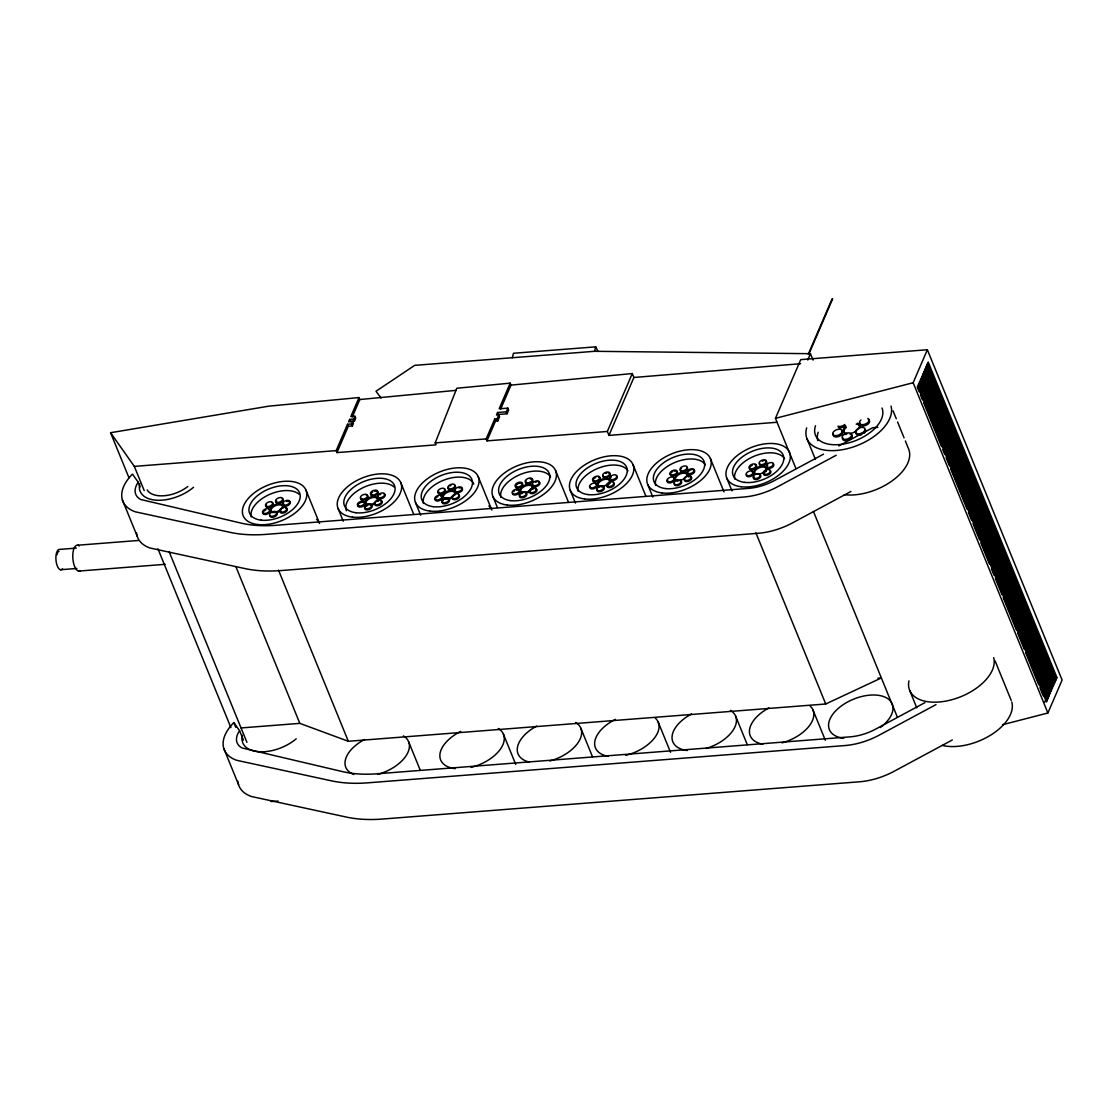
<?xml version="1.0" encoding="UTF-8"?>
<svg xmlns="http://www.w3.org/2000/svg" width="1118" height="1118" viewBox="0 0 1118 1118"><rect width="100%" height="100%" fill="white"/><g stroke="black" fill="none" stroke-linecap="round" stroke-linejoin="round"><path stroke-width="1.5" d="M832.211 298.604L808.258 354.224M512.282 357.732L513.483 353.274L595.726 346.846L597.962 351.387M381.098 398.064L375.997 391.258L414.708 365.348L594.51 351.304L595.726 346.846M128.989 477.847L110.584 432.722L268.851 406.155L359.018 397.561L350.828 416.567L354.909 416.245L353.679 419.096L349.599 419.418L348.564 421.821L352.645 421.514L351.583 423.96L347.516 424.281L336.169 450.624L336.965 452.594L436.006 444.852L435.209 442.896L456.815 388.239L510.185 383.153L510.982 385.123L500.626 409.174M807.797 360.024L810.438 353.693L594.51 351.304M336.965 452.594L348.313 426.238L347.516 424.281M352.31 416.944L359.814 399.531L359.018 397.561M348.313 426.238L352.38 425.916L353.442 423.47L352.645 421.514M349.599 419.418L350.409 421.388L354.476 421.067L355.706 418.202L354.909 416.245M510.982 385.123L632.285 373.552L607.34 431.464L486.973 440.869L486.176 438.913L494.715 419.096L497.035 418.915L498.796 414.834L496.462 415.016L497.552 412.486L506.286 411.801L507.865 408.126L499.131 408.811L510.185 383.153M486.973 440.869L495.512 421.067L494.715 419.096M495.512 421.067L497.831 420.885L499.592 416.79L498.796 414.834M497.552 412.486L498.362 414.457L507.083 413.772L508.662 410.096L507.865 408.126M777.052 422.269L608.947 435.391L633.892 377.479L632.285 373.552M795.848 468.344L775.445 418.342L800.74 359.633L927.353 349.738L1062.1 680.01L1047.901 712.991L1002.553 724.716M808.747 354.392L832.7 298.73M1047.901 712.991L913.154 382.733L927.353 349.738M1044.715 702.048L1045.26 700.762L1047.007 700.637L918.297 385.165L917.752 386.451L1046.462 701.908L1047.007 700.637M1049.131 691.804L1049.676 690.519L1029.985 642.235M1052.443 684.104L1052.988 682.832L1054.735 682.693L926.025 367.221L925.48 368.507L1054.19 683.978L1054.735 682.693M1048.111 698.065L1047.566 699.351L918.856 383.893L919.401 382.608L1048.111 698.065L1046.364 698.205L1034.555 669.235M1049.215 695.508L1048.67 696.793L919.96 381.322L920.505 380.036L1049.215 695.508L1047.468 695.648L1038.943 674.713M1050.319 692.936L1049.774 694.222L921.064 378.764L921.609 377.479L1050.319 692.936L1048.572 693.076M1051.423 690.379L1050.878 691.665L922.168 376.193L922.713 374.921L1051.423 690.379L1049.676 690.519M1052.527 687.822L1051.982 689.093L923.272 373.636L923.817 372.35L1052.527 687.822L1050.78 687.947L1046.839 678.291M1053.631 685.25L1053.086 686.536L924.376 371.078L924.921 369.792L1053.631 685.25L1051.884 685.39L1047.943 675.733M1055.839 680.121L1055.294 681.407L926.584 365.949L927.129 364.664L1055.839 680.121L1054.092 680.261L1046.867 662.555M1056.943 677.564L1056.398 678.85L927.688 363.378L928.233 362.106L1056.943 677.564L1055.196 677.704L1051.255 668.047M823.519 454.16L774.369 480.586A39.242 21.997 -22.2 0 1 749.298 488.314L275.853 525.292A107.999 60.54 -22.2 0 1 241.809 523.28L140.658 499.48A28.062 15.722 -22.2 0 1 138.213 482.235L132.469 474.102A48.018 26.916 -22.2 0 0 135.334 511.82L230.084 532.35A117.697 65.976 -22.2 0 0 266.308 534.348L743.302 497.091A52.7 29.543 -22.2 0 0 777.849 486.623L836.166 455.264M838.877 445.9L872.669 427.733L877.84 427.328M850.938 491.473L792.62 522.833A52.7 29.543 -22.2 0 1 758.074 533.3L281.079 570.557A117.697 65.976 -22.2 0 1 244.856 568.559L150.119 548.03A48.018 26.916 -22.2 0 1 136.536 532.741M924.907 702.649L875.757 729.076A39.242 21.997 -22.2 0 1 850.686 736.804L377.241 773.782A107.999 60.54 -22.2 0 1 343.198 771.769L242.047 747.97A28.062 15.722 -22.2 0 1 239.587 730.725L233.858 722.591A48.018 26.916 -22.2 0 0 236.723 760.31L331.473 780.839A117.697 65.976 -22.2 0 0 367.696 782.838L844.691 745.58A52.7 29.543 -22.2 0 0 879.237 735.127L936.018 704.592M952.326 739.976L894.009 771.336A52.7 29.543 -22.2 0 1 859.462 781.789L382.468 819.047A117.697 65.976 -22.2 0 1 346.245 817.048L251.494 796.519A48.018 26.916 -22.2 0 1 237.91 781.244M241.041 727.944L299.82 723.36L348.327 741.276L825.727 703.991L881.361 677.941L877.882 678.207M775.445 418.342L913.154 382.733M359.814 399.531L455.892 390.378M633.892 377.479L800.614 363.699M110.584 432.722L134.328 466.388L336.169 450.624M435.209 442.896L486.176 438.913M77.841 545.207L138.478 540.469M76.276 548.099L59.883 549.385A10.244 4.206 85.5 0 0 56.11 561.292A10.244 4.206 85.5 0 0 62.524 568.838M60.428 569.733L76.835 568.461M78.553 571.088L165.171 564.324M271.073 801.564L278.033 801.019M927.143 363.853L948.162 415.351M949.475 418.565L952.76 426.615M954.073 429.843L970.494 470.077M971.808 473.291L975.092 481.341M976.405 484.555L992.812 524.803M994.782 529.625L997.41 536.067M998.723 539.281L1005.292 555.38M1006.605 558.595L1015.144 579.515M1017.114 584.351L1019.742 590.793M1021.055 594.007L1027.624 610.107M1028.937 613.321L1042.074 645.505M1043.373 648.733L1046.658 656.783M1047.971 659.997L1049.942 664.819M926.039 366.411L939.176 398.595M940.49 401.823L943.774 409.873M945.087 413.087L962.822 456.535M964.135 459.764L966.106 464.585M967.419 467.813L973.988 483.898M975.301 487.127L988.424 519.311M989.737 522.525L996.306 538.624M997.619 541.853L1010.756 574.037M1012.07 577.251L1015.354 585.301M1016.667 588.515L1033.088 628.763M1034.402 631.977L1037.686 640.027M1038.999 643.241L1045.554 659.341M924.935 368.968L926.906 373.803M928.22 377.018L931.504 385.067M932.817 388.281L934.788 393.117M936.101 396.331L953.836 439.793M955.149 443.007L957.12 447.843M958.433 451.057L979.438 502.555M980.752 505.783L984.036 513.833M985.349 517.047L1001.77 557.281M1003.084 560.509L1006.368 568.545M1007.681 571.773L1014.25 587.872M1015.563 591.087L1024.102 612.007M1026.072 616.843L1028.7 623.271M1030.013 626.499L1036.582 642.584M1037.895 645.813L1046.42 666.733M1048.391 671.555L1051.018 677.997M923.831 371.539L930.4 387.625M931.713 390.853L944.85 423.037M946.163 426.265L952.732 442.351M954.045 445.579L975.064 497.077M976.377 500.291L994.098 543.753M995.411 546.968L997.382 551.803M998.695 555.017L1019.714 606.529M1021.027 609.743L1024.312 617.793M1025.625 621.007L1042.032 661.241M1043.346 664.469L1046.63 672.519M922.727 374.097L935.864 406.295M937.177 409.509L940.462 417.559M941.775 420.773L943.746 425.609M945.059 428.823L958.196 461.007M959.51 464.236L962.794 472.285M964.107 475.499L966.078 480.321M967.391 483.549L985.112 526.997M986.425 530.225L988.396 535.047M989.71 538.275L992.994 546.311M994.307 549.539L1010.728 589.773M1012.042 592.987L1015.326 601.037M1016.639 604.265L1034.374 647.713M1035.687 650.942L1037.658 655.763M1038.971 658.977L1045.526 675.076M921.623 376.668L926.878 389.539M928.192 392.753L931.476 400.803M932.789 404.017L949.21 444.265M951.18 449.087L953.808 455.529M955.121 458.743L961.69 474.843M963.003 478.057L976.14 510.255M977.439 513.469L984.008 529.569M985.321 532.783L998.458 564.981M999.771 568.196L1003.056 576.245M1004.369 579.459L1006.34 584.295M1007.653 587.509L1025.388 630.971M1026.701 634.186L1028.672 639.007M920.519 379.226L922.49 384.047M923.803 387.275L930.372 403.374M931.685 406.589L944.822 438.773M946.135 442.001L952.704 458.087M954.017 461.315L967.154 493.499M968.467 496.713L971.752 504.763M973.065 507.991L975.036 512.813M976.349 516.027L989.472 548.225M990.786 551.44L994.07 559.489M995.383 562.703L1001.952 578.803M1003.265 582.017L1016.402 614.215M1017.715 617.429L1024.284 633.529M1025.597 636.743L1043.318 680.205M1044.631 683.419L1046.602 688.255M919.415 381.783L935.836 422.031M937.15 425.245L940.434 433.295M941.747 436.509L958.168 476.743M959.482 479.971L962.766 488.021M964.079 491.235L970.648 507.334M971.961 510.549L980.486 531.469M982.456 536.305L985.084 542.733M986.397 545.961L992.966 562.047M994.279 565.275L1007.416 597.459M1008.729 600.687L1012.014 608.723M1013.327 611.951L1015.298 616.773M1016.611 620.001L1029.748 652.185M1031.062 655.4L1034.346 663.449M1035.659 666.677L1037.63 671.499M918.311 384.354L928.164 408.489M929.477 411.717L931.448 416.539M932.761 419.767L939.33 435.852M940.643 439.081L953.78 471.265M955.093 474.479L961.662 490.578M962.975 493.793L976.098 525.991M977.411 529.205L980.696 537.255M982.009 540.469L998.43 580.717M999.744 583.931L1003.028 591.981M1004.341 595.195L1020.762 635.429M1022.732 640.265L1025.36 646.707M1026.673 649.921L1033.242 666.021M917.207 386.912L919.178 391.747M920.491 394.961L922.462 399.797M923.775 403.011L941.51 446.473M942.823 449.688L944.794 454.509M946.107 457.737L949.392 465.787M950.705 469.001L967.126 509.235M968.44 512.463L971.724 520.499M973.037 523.727L979.592 539.812M980.905 543.041L989.444 563.961M991.414 568.783L994.042 575.225M995.355 578.453L1001.924 594.538M1003.237 597.767L1016.374 629.951M1017.687 633.165L1024.256 649.265M1025.569 652.479L1038.706 684.677M1040.006 687.891L1043.29 695.941M893.058 410.865L896.301 418.789M897.586 421.961L904.057 437.809M905.342 440.981L908.585 448.905A45.111 25.295 -22.2 0 1 891.857 481.047A45.111 25.295 -22.2 0 1 844.272 494.701M995.048 660.822L1011.217 700.441M810.438 353.693L813.065 360.094M807.028 438.857L815.441 459.456M909.661 690.393L916.774 707.834M813.499 511.611L897.153 716.638M755.894 532.825L825.727 703.991M726.77 478.127L731.969 490.844M710.377 458.506L723.989 491.864M813.01 710.042L825.322 740.228M647.643 484.318L652.828 497.021M632.984 464.543L645.952 496.322M735.616 716.093L747.285 744.686M607.34 431.464L608.947 435.391M570.25 490.355L575.435 503.072M555.59 470.594L568.559 502.373M658.222 722.13L670.534 752.316M506.286 411.801L507.083 413.772M497.035 418.915L497.831 420.885M492.856 496.406L497.398 507.53M478.197 476.631L491.808 510.004M580.829 728.181L592.498 756.774M415.463 502.443L420.647 515.16M400.803 482.683L413.772 514.462M503.435 734.219L515.747 764.405M353.679 419.096L354.476 421.067M351.583 423.96L352.38 425.916M338.069 508.494L343.254 521.198M305.955 490.089L319.566 523.462M408.587 741.625L420.256 770.232M278.494 570.096L348.327 741.276M235.912 566.728L299.82 723.36M134.328 466.388L144.208 490.592M169.223 551.929L246.924 742.352M138.213 482.235L140.141 486.959M239.587 730.725L243.444 740.172M233.858 722.591L235.772 727.315M157.917 548.742L230.895 727.608M122.379 499.886L137.151 536.095M223.754 748.375L238.539 784.584M993.65 657.622A45.111 25.295 -22.2 0 1 951.991 699.686A45.111 25.295 -22.2 0 1 908.934 680.904M1011.762 702.006A45.111 25.295 -22.2 0 1 990.953 734.945A45.111 25.295 -22.2 0 1 942.348 745.426M296.228 738.788A33.917 19.02 -22.2 0 1 259.013 751.743A33.917 19.02 -22.2 0 1 242.382 735.267M810.033 705.947A33.917 19.02 -22.2 0 1 782.013 742.869M762.909 744.211A33.917 19.02 -22.2 0 1 749.605 729.313A33.917 19.02 -22.2 0 1 768.946 707.918M655.246 718.035A33.917 19.02 -22.2 0 1 625.828 755.321M608.122 756.313A33.917 19.02 -22.2 0 1 594.902 740.941A33.917 19.02 -22.2 0 1 615.473 719.335M843.783 738.299A33.917 19.02 -22.2 0 1 835.663 710.894A33.917 19.02 -22.2 0 1 883.877 696.668A33.917 19.02 -22.2 0 1 880.257 727.538M730.417 710.363A33.917 19.02 -22.2 0 1 733.31 729.9A33.917 19.02 -22.2 0 1 706.031 748.501M687.263 750.527A33.917 19.02 -22.2 0 1 672.114 736.035A33.917 19.02 -22.2 0 1 691.553 713.969M575.63 722.452A33.917 19.02 -22.2 0 1 578.216 742.478A33.917 19.02 -22.2 0 1 549.832 760.995M529.052 762.001A33.917 19.02 -22.2 0 1 536.766 726.057M498.237 728.489A33.917 19.02 -22.2 0 1 500.501 748.99A33.917 19.02 -22.2 0 1 471.041 767.409M455.082 768.653A33.917 19.02 -22.2 0 1 440.003 753.714A33.917 19.02 -22.2 0 1 460.686 731.424M403.388 735.896A33.917 19.02 -22.2 0 1 405.974 755.922A33.917 19.02 -22.2 0 1 377.591 774.453M353.721 774.481A33.917 19.02 -22.2 0 1 364.524 739.501M891.018 406.086A45.111 25.295 -22.2 0 1 848.241 448.444A45.111 25.295 -22.2 0 1 806.665 427.887M881.976 408.014A35.93 20.138 -22.2 0 1 848.786 442.882A35.93 20.138 -22.2 0 1 815.511 425.734M817.761 440.646A35.93 20.138 -22.2 0 1 818.18 432.261M851.762 434.944A5.101 2.865 -22.2 0 1 844.356 439.388A5.101 2.865 -22.2 0 1 844.621 434.091A5.101 2.865 -22.2 0 1 851.762 434.944A5.101 2.865 -22.2 0 1 847.919 440.324A5.101 2.865 -22.2 0 1 842.804 437.809M850.001 434.203A5.101 2.865 -22.2 0 1 850.98 434.441M865.136 429.438A5.101 2.865 -22.2 0 1 857.73 433.882A5.101 2.865 -22.2 0 1 857.995 428.585A5.101 2.865 -22.2 0 1 865.136 429.438A5.101 2.865 -22.2 0 1 864.144 433.253M861.936 434.581A5.101 2.865 -22.2 0 1 856.178 432.303M868.337 419.711A5.101 2.865 -22.2 0 1 865.905 425.357A5.101 2.865 -22.2 0 1 860.161 423.079M845.334 425.804A5.101 2.865 -22.2 0 1 838.472 427.495M841.575 430.723A5.101 2.865 -22.2 0 1 839.143 436.369A5.101 2.865 -22.2 0 1 833.385 434.091M857.31 423.205A8.511 4.765 -22.2 0 1 858.289 429.032M856.947 430.402A8.511 4.765 -22.2 0 1 851.161 433.309M847.151 433.616A8.511 4.765 -22.2 0 1 845.879 426.028M867.806 418.398A5.101 2.865 -22.2 0 1 867.582 422.716A5.101 2.865 -22.2 0 1 860.734 424.407A5.101 2.865 -22.2 0 1 860.944 420.089M844.803 424.505A5.101 2.865 -22.2 0 1 837.941 426.182M846.06 434.525A8.511 4.765 -22.2 0 1 844.817 433.784M844.076 432.764A8.511 4.765 -22.2 0 1 846.41 427.328M856.206 424.113A8.511 4.765 -22.2 0 1 860.035 427.537M193.596 487.238A33.917 19.02 -22.2 0 1 156.38 500.207A33.917 19.02 -22.2 0 1 139.75 483.717M187.852 486.484A27.014 15.149 -22.2 0 1 147.171 489.964M655.609 485.338A27.014 15.149 -22.2 0 1 675.16 462.349A27.014 15.149 -22.2 0 1 705.388 464.864M679.94 480.824A3.843 2.152 -22.2 0 1 681.281 483.409A3.843 2.152 -22.2 0 1 676.669 485.715A3.843 2.152 -22.2 0 1 674.531 483.535M677.187 481.271A3.843 2.152 -22.2 0 1 678.137 480.964M688.199 476.827A3.843 2.152 -22.2 0 1 691.707 478.42A3.843 2.152 -22.2 0 1 687.332 481.537A3.843 2.152 -22.2 0 1 684.593 479.384M692.992 469.742A3.843 2.152 -22.2 0 1 694.166 472.551A3.843 2.152 -22.2 0 1 689.149 474.605A3.843 2.152 -22.2 0 1 687.975 471.81M688.576 471.181A3.843 2.152 -22.2 0 1 689.345 470.636M690.239 470.189A3.843 2.152 -22.2 0 1 691.19 469.881M687.249 467.492A3.843 2.152 -22.2 0 1 681.673 470.832A3.843 2.152 -22.2 0 1 681.882 466.849A3.843 2.152 -22.2 0 1 687.249 467.492A3.843 2.152 -22.2 0 1 684.831 471.363A3.843 2.152 -22.2 0 1 680.359 470.273M680.904 469.001A3.843 2.152 -22.2 0 1 681.505 468.386M677.159 471.586A3.843 2.152 -22.2 0 1 674.769 475.499A3.843 2.152 -22.2 0 1 670.297 474.409M670.451 473.78A3.843 2.152 -22.2 0 1 672.211 471.978M674.056 471.223A3.843 2.152 -22.2 0 1 676.6 471.251M673.609 478.197A3.843 2.152 -22.2 0 1 673.665 481.243A3.843 2.152 -22.2 0 1 668.76 482.85A3.843 2.152 -22.2 0 1 667.851 480.083M677.801 480.377A6.401 3.592 -22.2 0 1 677.256 474.339A6.401 3.592 -22.2 0 1 686.787 473.599A6.401 3.592 -22.2 0 1 680.82 480.139M676.055 480.502A6.401 3.592 -22.2 0 1 680.024 473.99A6.401 3.592 -22.2 0 1 687.486 475.807M500.836 497.426A27.014 15.149 -22.2 0 1 520.373 474.437A27.014 15.149 -22.2 0 1 550.601 476.953M525.893 493.094A3.843 2.152 -22.2 0 1 525.949 496.126A3.843 2.152 -22.2 0 1 521.044 497.748A3.843 2.152 -22.2 0 1 520.136 494.981M521.519 493.807A3.843 2.152 -22.2 0 1 522.399 493.359M535.215 488.762A3.843 2.152 -22.2 0 1 536.402 491.571A3.843 2.152 -22.2 0 1 531.371 493.639A3.843 2.152 -22.2 0 1 530.198 490.83M530.798 490.215A3.843 2.152 -22.2 0 1 531.581 489.67M532.461 489.223A3.843 2.152 -22.2 0 1 533.412 488.915M538.205 481.83A3.843 2.152 -22.2 0 1 539.547 484.415A3.843 2.152 -22.2 0 1 534.935 486.721A3.843 2.152 -22.2 0 1 532.797 484.541M535.452 482.277A3.843 2.152 -22.2 0 1 536.402 481.97M531.875 479.203A3.843 2.152 -22.2 0 1 531.93 482.249A3.843 2.152 -22.2 0 1 527.025 483.856A3.843 2.152 -22.2 0 1 526.117 481.089M530.267 479.007A3.843 2.152 -22.2 0 1 531.134 479.021M520.205 483.158A3.843 2.152 -22.2 0 1 522.539 485.547A3.843 2.152 -22.2 0 1 517.508 488.063A3.843 2.152 -22.2 0 1 516.055 485.226M516.656 484.611A3.843 2.152 -22.2 0 1 517.424 484.066M518.319 483.619A3.843 2.152 -22.2 0 1 519.269 483.311M519.409 490.662A3.843 2.152 -22.2 0 1 513.833 494.002A3.843 2.152 -22.2 0 1 514.042 490.019A3.843 2.152 -22.2 0 1 519.409 490.662A3.843 2.152 -22.2 0 1 516.53 494.701A3.843 2.152 -22.2 0 1 512.673 492.814M513.665 491.557A3.843 2.152 -22.2 0 1 514.434 490.998M516.278 490.243A3.843 2.152 -22.2 0 1 518.822 490.285M521.268 492.591A6.401 3.592 -22.2 0 1 526.019 485.785A6.401 3.592 -22.2 0 1 532.447 488.929M529.499 491.948A6.401 3.592 -22.2 0 1 528.017 492.689M734.75 479.161A27.014 15.149 -22.2 0 1 754.301 456.172A27.014 15.149 -22.2 0 1 784.529 458.687M759.821 474.815A3.843 2.152 -22.2 0 1 759.877 477.861A3.843 2.152 -22.2 0 1 754.971 479.468A3.843 2.152 -22.2 0 1 754.063 476.701M769.883 470.678A3.843 2.152 -22.2 0 1 769.939 473.725A3.843 2.152 -22.2 0 1 765.033 475.332A3.843 2.152 -22.2 0 1 764.125 472.565M765.495 471.391A3.843 2.152 -22.2 0 1 766.389 470.944M772.873 463.732A3.843 2.152 -22.2 0 1 771.504 467.771A3.843 2.152 -22.2 0 1 766.571 466.891M767.116 465.619A3.843 2.152 -22.2 0 1 767.717 465.004M765.061 460.756A3.843 2.152 -22.2 0 1 766.389 463.355A3.843 2.152 -22.2 0 1 761.777 465.661A3.843 2.152 -22.2 0 1 759.639 463.467M762.308 461.203A3.843 2.152 -22.2 0 1 763.259 460.896M754.999 464.892A3.843 2.152 -22.2 0 1 756.327 467.492A3.843 2.152 -22.2 0 1 751.715 469.798A3.843 2.152 -22.2 0 1 749.591 467.603M749.982 466.961A3.843 2.152 -22.2 0 1 750.583 466.346M751.352 465.787A3.843 2.152 -22.2 0 1 752.246 465.354M752.009 471.838A3.843 2.152 -22.2 0 1 753.336 474.437A3.843 2.152 -22.2 0 1 748.725 476.743A3.843 2.152 -22.2 0 1 746.6 474.549M764.307 471.782A6.401 3.592 -22.2 0 1 754.37 472.844A6.401 3.592 -22.2 0 1 760.869 466.192A6.401 3.592 -22.2 0 1 765.313 470.748M766.361 470.664A6.401 3.592 -22.2 0 1 765.718 471.74M764.712 472.76A6.401 3.592 -22.2 0 1 763.426 473.683M755.195 474.325A6.401 3.592 -22.2 0 1 758.395 468.149A6.401 3.592 -22.2 0 1 766.473 468.68M578.23 491.389A27.014 15.149 -22.2 0 1 597.767 468.4A27.014 15.149 -22.2 0 1 627.995 470.902M603.287 487.043A3.843 2.152 -22.2 0 1 603.343 490.089A3.843 2.152 -22.2 0 1 598.437 491.696A3.843 2.152 -22.2 0 1 597.529 488.929M601.68 486.847A3.843 2.152 -22.2 0 1 602.546 486.861M613.349 482.906A3.843 2.152 -22.2 0 1 613.405 485.953A3.843 2.152 -22.2 0 1 608.499 487.56A3.843 2.152 -22.2 0 1 607.591 484.793M608.961 483.619A3.843 2.152 -22.2 0 1 609.855 483.172M616.339 475.961A3.843 2.152 -22.2 0 1 616.172 479.203A3.843 2.152 -22.2 0 1 611.015 480.474A3.843 2.152 -22.2 0 1 611.183 477.232M608.527 472.984A3.843 2.152 -22.2 0 1 609.855 475.569A3.843 2.152 -22.2 0 1 605.257 477.875A3.843 2.152 -22.2 0 1 603.119 475.695M605.774 473.431A3.843 2.152 -22.2 0 1 606.725 473.124M598.465 477.12A3.843 2.152 -22.2 0 1 599.807 479.72A3.843 2.152 -22.2 0 1 595.195 482.026A3.843 2.152 -22.2 0 1 593.057 479.832M593.448 479.189A3.843 2.152 -22.2 0 1 594.049 478.574M594.818 478.015A3.843 2.152 -22.2 0 1 595.712 477.568M595.475 484.066A3.843 2.152 -22.2 0 1 596.816 486.651A3.843 2.152 -22.2 0 1 592.205 488.957A3.843 2.152 -22.2 0 1 590.066 486.777M609.841 482.892A6.401 3.592 -22.2 0 1 609.184 483.954M608.178 484.988A6.401 3.592 -22.2 0 1 606.892 485.911M599.583 487.099A6.401 3.592 -22.2 0 1 601.149 480.768A6.401 3.592 -22.2 0 1 609.939 480.908M488.846 505.909A33.917 19.02 -22.2 0 1 491.054 508.522M423.442 503.477A27.014 15.149 -22.2 0 1 444.07 480.041A27.014 15.149 -22.2 0 1 473.808 484.164M449.087 499.508A3.843 2.152 -22.2 0 1 443.525 502.848A3.843 2.152 -22.2 0 1 443.72 498.866A3.843 2.152 -22.2 0 1 449.087 499.508A3.843 2.152 -22.2 0 1 446.669 503.379A3.843 2.152 -22.2 0 1 442.197 502.289M442.351 501.661A3.843 2.152 -22.2 0 1 443.343 500.403M445.956 499.089A3.843 2.152 -22.2 0 1 446.893 498.935M447.759 498.949A3.843 2.152 -22.2 0 1 448.5 499.131M459.121 495.33A3.843 2.152 -22.2 0 1 456.731 499.229A3.843 2.152 -22.2 0 1 452.259 498.153M452.804 496.881A3.843 2.152 -22.2 0 1 453.405 496.266M459.009 488.007A3.843 2.152 -22.2 0 1 462.517 489.614A3.843 2.152 -22.2 0 1 458.142 492.731A3.843 2.152 -22.2 0 1 455.403 490.578M454.481 485.254A3.843 2.152 -22.2 0 1 454.537 488.3A3.843 2.152 -22.2 0 1 449.632 489.908A3.843 2.152 -22.2 0 1 448.723 487.141M450.093 485.967A3.843 2.152 -22.2 0 1 450.987 485.519M444.419 489.391A3.843 2.152 -22.2 0 1 444.475 492.437A3.843 2.152 -22.2 0 1 439.57 494.044A3.843 2.152 -22.2 0 1 438.661 491.277M440.688 496.154A3.843 2.152 -22.2 0 1 442.029 498.74A3.843 2.152 -22.2 0 1 437.417 501.046A3.843 2.152 -22.2 0 1 435.279 498.866M435.671 498.223A3.843 2.152 -22.2 0 1 436.272 497.594M437.054 497.049A3.843 2.152 -22.2 0 1 437.935 496.602M444.796 499.187A6.401 3.592 -22.2 0 1 447.843 492.116A6.401 3.592 -22.2 0 1 455.054 494.981M450.624 498.74A6.401 3.592 -22.2 0 1 449.045 499.257M346.454 510.772A27.014 15.149 -22.2 0 1 362.372 487.993A27.014 15.149 -22.2 0 1 394.053 486.945M370.379 505.001A3.843 2.152 -22.2 0 1 371.707 507.586A3.843 2.152 -22.2 0 1 367.095 509.892A3.843 2.152 -22.2 0 1 364.957 507.712M365.348 507.069A3.843 2.152 -22.2 0 1 365.949 506.44M366.732 505.895A3.843 2.152 -22.2 0 1 367.612 505.448M380.441 500.85A3.843 2.152 -22.2 0 1 381.769 503.449A3.843 2.152 -22.2 0 1 377.157 505.755A3.843 2.152 -22.2 0 1 375.019 503.561M377.674 501.311A3.843 2.152 -22.2 0 1 378.625 501.004M384.159 494.1A3.843 2.152 -22.2 0 1 384.215 497.147A3.843 2.152 -22.2 0 1 379.309 498.754A3.843 2.152 -22.2 0 1 378.401 495.987M379.785 494.813A3.843 2.152 -22.2 0 1 380.665 494.366M376.347 491.109A3.843 2.152 -22.2 0 1 377.143 494.338A3.843 2.152 -22.2 0 1 371.567 495.707A3.843 2.152 -22.2 0 1 372.713 492.018M374.544 491.249A3.843 2.152 -22.2 0 1 375.48 491.095M366.285 495.26A3.843 2.152 -22.2 0 1 367.626 497.845A3.843 2.152 -22.2 0 1 363.015 500.151A3.843 2.152 -22.2 0 1 360.876 497.957M362.428 502.178A3.843 2.152 -22.2 0 1 364.761 504.567A3.843 2.152 -22.2 0 1 359.73 507.097A3.843 2.152 -22.2 0 1 358.277 504.26M358.878 503.645A3.843 2.152 -22.2 0 1 359.661 503.086M360.541 502.653A3.843 2.152 -22.2 0 1 361.491 502.331M374.712 504.036A6.401 3.592 -22.2 0 1 373.23 504.777M366.48 504.679A6.401 3.592 -22.2 0 1 370.449 498.167A6.401 3.592 -22.2 0 1 377.912 499.984M316.604 519.353A33.917 19.02 -22.2 0 1 318.812 521.98M251.201 516.921A27.014 15.149 -22.2 0 1 268.586 494.883A27.014 15.149 -22.2 0 1 299.205 494.352M276.845 512.966A3.843 2.152 -22.2 0 1 271.283 516.292A3.843 2.152 -22.2 0 1 271.478 512.323A3.843 2.152 -22.2 0 1 276.845 512.966A3.843 2.152 -22.2 0 1 274.427 516.823A3.843 2.152 -22.2 0 1 269.955 515.733M273.714 512.547A3.843 2.152 -22.2 0 1 276.258 512.589M285.579 508.271A3.843 2.152 -22.2 0 1 285.383 512.24A3.843 2.152 -22.2 0 1 280.017 511.597M280.562 510.325A3.843 2.152 -22.2 0 1 281.163 509.71M286.767 501.465A3.843 2.152 -22.2 0 1 290.219 503.282A3.843 2.152 -22.2 0 1 285.3 506.23A3.843 2.152 -22.2 0 1 283.553 503.393M282.239 498.698A3.843 2.152 -22.2 0 1 282.295 501.744A3.843 2.152 -22.2 0 1 277.39 503.352A3.843 2.152 -22.2 0 1 276.481 500.584M272.177 502.834A3.843 2.152 -22.2 0 1 272.233 505.881A3.843 2.152 -22.2 0 1 267.328 507.488A3.843 2.152 -22.2 0 1 266.419 504.721M269.186 509.78A3.843 2.152 -22.2 0 1 269.019 513.022A3.843 2.152 -22.2 0 1 263.876 514.294A3.843 2.152 -22.2 0 1 264.03 511.052M264.812 510.507A3.843 2.152 -22.2 0 1 265.693 510.06M272.554 512.645A6.401 3.592 -22.2 0 1 275.601 505.574A6.401 3.592 -22.2 0 1 282.812 508.424M278.382 512.184A6.401 3.592 -22.2 0 1 276.803 512.715M79.937 570.963A13.025 5.352 85.5 0 1 72.782 556.96A13.025 5.352 85.5 0 1 79.252 545.947M57.032 554.738A8.357 3.438 85.5 0 1 57.535 553.144M58.22 551.985A8.357 3.438 85.5 0 1 59.044 551.342M834.95 435.657A5.101 2.865 -22.2 0 0 842.357 431.227A5.101 2.865 -22.2 0 0 835.216 430.374A5.101 2.865 -22.2 0 0 834.95 435.657M662.024 492.94A33.917 19.02 -22.2 0 0 711.216 463.481A33.917 19.02 -22.2 0 0 663.785 457.807A33.917 19.02 -22.2 0 0 662.024 492.94M665.476 488.552A27.014 15.149 -22.2 0 0 704.647 465.088A27.014 15.149 -22.2 0 0 666.887 460.574A27.014 15.149 -22.2 0 0 665.476 488.552M675.691 484.709A3.843 2.152 -22.2 0 0 681.267 481.383A3.843 2.152 -22.2 0 0 675.901 480.74A3.843 2.152 -22.2 0 0 675.691 484.709M685.753 480.572A3.843 2.152 -22.2 0 0 691.329 477.232A3.843 2.152 -22.2 0 0 685.963 476.589A3.843 2.152 -22.2 0 0 685.753 480.572M688.744 473.627A3.843 2.152 -22.2 0 0 694.32 470.301A3.843 2.152 -22.2 0 0 688.954 469.658A3.843 2.152 -22.2 0 0 688.744 473.627M671.611 474.968A3.843 2.152 -22.2 0 0 677.187 471.628A3.843 2.152 -22.2 0 0 671.82 470.985A3.843 2.152 -22.2 0 0 671.611 474.968M668.62 481.914A3.843 2.152 -22.2 0 0 674.196 478.574A3.843 2.152 -22.2 0 0 668.83 477.931A3.843 2.152 -22.2 0 0 668.62 481.914M507.237 505.029A33.917 19.02 -22.2 0 0 556.429 475.569A33.917 19.02 -22.2 0 0 509.011 469.895A33.917 19.02 -22.2 0 0 507.237 505.029M510.702 500.64A27.014 15.149 -22.2 0 0 549.86 477.176A27.014 15.149 -22.2 0 0 512.1 472.662A27.014 15.149 -22.2 0 0 510.702 500.64M523.014 492.465A6.401 3.592 -22.2 0 0 532.294 486.903A6.401 3.592 -22.2 0 0 523.35 485.841A6.401 3.592 -22.2 0 0 523.014 492.465M520.918 496.797A3.843 2.152 -22.2 0 0 526.48 493.471A3.843 2.152 -22.2 0 0 521.114 492.828A3.843 2.152 -22.2 0 0 520.918 496.797M530.98 492.661A3.843 2.152 -22.2 0 0 536.542 489.321A3.843 2.152 -22.2 0 0 531.176 488.678A3.843 2.152 -22.2 0 0 530.98 492.661M533.957 485.715A3.843 2.152 -22.2 0 0 539.533 482.389A3.843 2.152 -22.2 0 0 534.166 481.746A3.843 2.152 -22.2 0 0 533.957 485.715M526.885 482.92A3.843 2.152 -22.2 0 0 532.461 479.58A3.843 2.152 -22.2 0 0 527.095 478.937A3.843 2.152 -22.2 0 0 526.885 482.92M516.823 487.057A3.843 2.152 -22.2 0 0 522.399 483.717A3.843 2.152 -22.2 0 0 517.033 483.074A3.843 2.152 -22.2 0 0 516.823 487.057M741.164 486.749A33.917 19.02 -22.2 0 0 790.342 457.304A33.917 19.02 -22.2 0 0 742.925 451.63A33.917 19.02 -22.2 0 0 741.164 486.749M744.616 482.375A27.014 15.149 -22.2 0 0 783.788 458.911A27.014 15.149 -22.2 0 0 746.027 454.397A27.014 15.149 -22.2 0 0 744.616 482.375M754.832 478.532A3.843 2.152 -22.2 0 0 760.408 475.192A3.843 2.152 -22.2 0 0 755.041 474.549A3.843 2.152 -22.2 0 0 754.832 478.532M764.894 474.395A3.843 2.152 -22.2 0 0 770.47 471.055A3.843 2.152 -22.2 0 0 765.103 470.412A3.843 2.152 -22.2 0 0 764.894 474.395M767.884 467.45A3.843 2.152 -22.2 0 0 773.46 464.11A3.843 2.152 -22.2 0 0 768.08 463.467A3.843 2.152 -22.2 0 0 767.884 467.45M760.813 464.655A3.843 2.152 -22.2 0 0 766.389 461.315A3.843 2.152 -22.2 0 0 761.009 460.672A3.843 2.152 -22.2 0 0 760.813 464.655M750.751 468.791A3.843 2.152 -22.2 0 0 756.327 465.451A3.843 2.152 -22.2 0 0 750.947 464.809A3.843 2.152 -22.2 0 0 750.751 468.791M747.76 475.723A3.843 2.152 -22.2 0 0 753.336 472.397A3.843 2.152 -22.2 0 0 747.956 471.754A3.843 2.152 -22.2 0 0 747.76 475.723M584.63 498.977A33.917 19.02 -22.2 0 0 633.822 469.518A33.917 19.02 -22.2 0 0 586.391 463.858A33.917 19.02 -22.2 0 0 584.63 498.977M588.096 494.589A27.014 15.149 -22.2 0 0 627.254 471.139A27.014 15.149 -22.2 0 0 589.493 466.625A27.014 15.149 -22.2 0 0 588.096 494.589M600.408 486.428A6.401 3.592 -22.2 0 0 609.687 480.866A6.401 3.592 -22.2 0 0 600.743 479.79A6.401 3.592 -22.2 0 0 600.408 486.428M598.298 490.76A3.843 2.152 -22.2 0 0 603.874 487.42A3.843 2.152 -22.2 0 0 598.507 486.777A3.843 2.152 -22.2 0 0 598.298 490.76M608.36 486.609A3.843 2.152 -22.2 0 0 613.936 483.283A3.843 2.152 -22.2 0 0 608.569 482.641A3.843 2.152 -22.2 0 0 608.36 486.609M611.35 479.678A3.843 2.152 -22.2 0 0 616.926 476.338A3.843 2.152 -22.2 0 0 611.56 475.695A3.843 2.152 -22.2 0 0 611.35 479.678M604.279 476.869A3.843 2.152 -22.2 0 0 609.855 473.543A3.843 2.152 -22.2 0 0 604.489 472.9A3.843 2.152 -22.2 0 0 604.279 476.869M594.217 481.019A3.843 2.152 -22.2 0 0 599.793 477.679A3.843 2.152 -22.2 0 0 594.427 477.037A3.843 2.152 -22.2 0 0 594.217 481.019M591.226 487.951A3.843 2.152 -22.2 0 0 596.802 484.625A3.843 2.152 -22.2 0 0 591.436 483.982A3.843 2.152 -22.2 0 0 591.226 487.951M429.843 511.066A33.917 19.02 -22.2 0 0 479.035 481.606A33.917 19.02 -22.2 0 0 431.618 475.947A33.917 19.02 -22.2 0 0 429.843 511.066M433.309 506.678A27.014 15.149 -22.2 0 0 472.467 483.228A27.014 15.149 -22.2 0 0 434.706 478.714A27.014 15.149 -22.2 0 0 433.309 506.678M445.621 498.516A6.401 3.592 -22.2 0 0 454.914 492.954A6.401 3.592 -22.2 0 0 445.956 491.878A6.401 3.592 -22.2 0 0 445.621 498.516M453.587 498.712A3.843 2.152 -22.2 0 0 459.149 495.372A3.843 2.152 -22.2 0 0 453.782 494.729A3.843 2.152 -22.2 0 0 453.587 498.712M456.577 491.766A3.843 2.152 -22.2 0 0 462.139 488.426A3.843 2.152 -22.2 0 0 456.773 487.783A3.843 2.152 -22.2 0 0 456.577 491.766M449.492 488.957A3.843 2.152 -22.2 0 0 455.068 485.631A3.843 2.152 -22.2 0 0 449.702 484.988A3.843 2.152 -22.2 0 0 449.492 488.957M439.43 493.108A3.843 2.152 -22.2 0 0 445.006 489.768A3.843 2.152 -22.2 0 0 439.64 489.125A3.843 2.152 -22.2 0 0 439.43 493.108M436.453 500.039A3.843 2.152 -22.2 0 0 442.015 496.713A3.843 2.152 -22.2 0 0 436.649 496.071A3.843 2.152 -22.2 0 0 436.453 500.039M352.45 517.117A33.917 19.02 -22.2 0 0 401.641 487.658A33.917 19.02 -22.2 0 0 354.224 481.984A33.917 19.02 -22.2 0 0 352.45 517.117M355.915 512.729A27.014 15.149 -22.2 0 0 395.087 489.279A27.014 15.149 -22.2 0 0 357.327 484.751A27.014 15.149 -22.2 0 0 355.915 512.729M368.241 504.553A6.401 3.592 -22.2 0 0 377.521 498.991A6.401 3.592 -22.2 0 0 368.563 497.929A6.401 3.592 -22.2 0 0 368.241 504.553M366.131 508.886A3.843 2.152 -22.2 0 0 371.693 505.56A3.843 2.152 -22.2 0 0 366.327 504.917A3.843 2.152 -22.2 0 0 366.131 508.886M376.193 504.749A3.843 2.152 -22.2 0 0 381.755 501.409A3.843 2.152 -22.2 0 0 376.389 500.766A3.843 2.152 -22.2 0 0 376.193 504.749M379.184 497.803A3.843 2.152 -22.2 0 0 384.746 494.477A3.843 2.152 -22.2 0 0 379.379 493.835A3.843 2.152 -22.2 0 0 379.184 497.803M372.112 495.008A3.843 2.152 -22.2 0 0 377.674 491.668A3.843 2.152 -22.2 0 0 372.308 491.026A3.843 2.152 -22.2 0 0 372.112 495.008M362.05 499.145A3.843 2.152 -22.2 0 0 367.612 495.805A3.843 2.152 -22.2 0 0 362.246 495.176A3.843 2.152 -22.2 0 0 362.05 499.145M359.06 506.091A3.843 2.152 -22.2 0 0 364.622 502.751A3.843 2.152 -22.2 0 0 359.255 502.108A3.843 2.152 -22.2 0 0 359.06 506.091M257.601 524.524A33.917 19.02 -22.2 0 0 306.793 495.064A33.917 19.02 -22.2 0 0 259.376 489.391A33.917 19.02 -22.2 0 0 257.601 524.524M261.067 520.136A27.014 15.149 -22.2 0 0 300.225 496.685A27.014 15.149 -22.2 0 0 262.464 492.158A27.014 15.149 -22.2 0 0 261.067 520.136M273.379 511.96A6.401 3.592 -22.2 0 0 282.672 506.398A6.401 3.592 -22.2 0 0 273.714 505.336A6.401 3.592 -22.2 0 0 273.379 511.96M281.345 512.156A3.843 2.152 -22.2 0 0 286.907 508.83A3.843 2.152 -22.2 0 0 281.54 508.187A3.843 2.152 -22.2 0 0 281.345 512.156M284.335 505.21A3.843 2.152 -22.2 0 0 289.897 501.884A3.843 2.152 -22.2 0 0 284.531 501.241A3.843 2.152 -22.2 0 0 284.335 505.21M277.25 502.415A3.843 2.152 -22.2 0 0 282.826 499.075A3.843 2.152 -22.2 0 0 277.46 498.432A3.843 2.152 -22.2 0 0 277.25 502.415M267.188 506.552A3.843 2.152 -22.2 0 0 272.764 503.226A3.843 2.152 -22.2 0 0 267.398 502.583A3.843 2.152 -22.2 0 0 267.188 506.552M264.211 513.497A3.843 2.152 -22.2 0 0 269.773 510.157A3.843 2.152 -22.2 0 0 264.407 509.515A3.843 2.152 -22.2 0 0 264.211 513.497"/></g></svg>
